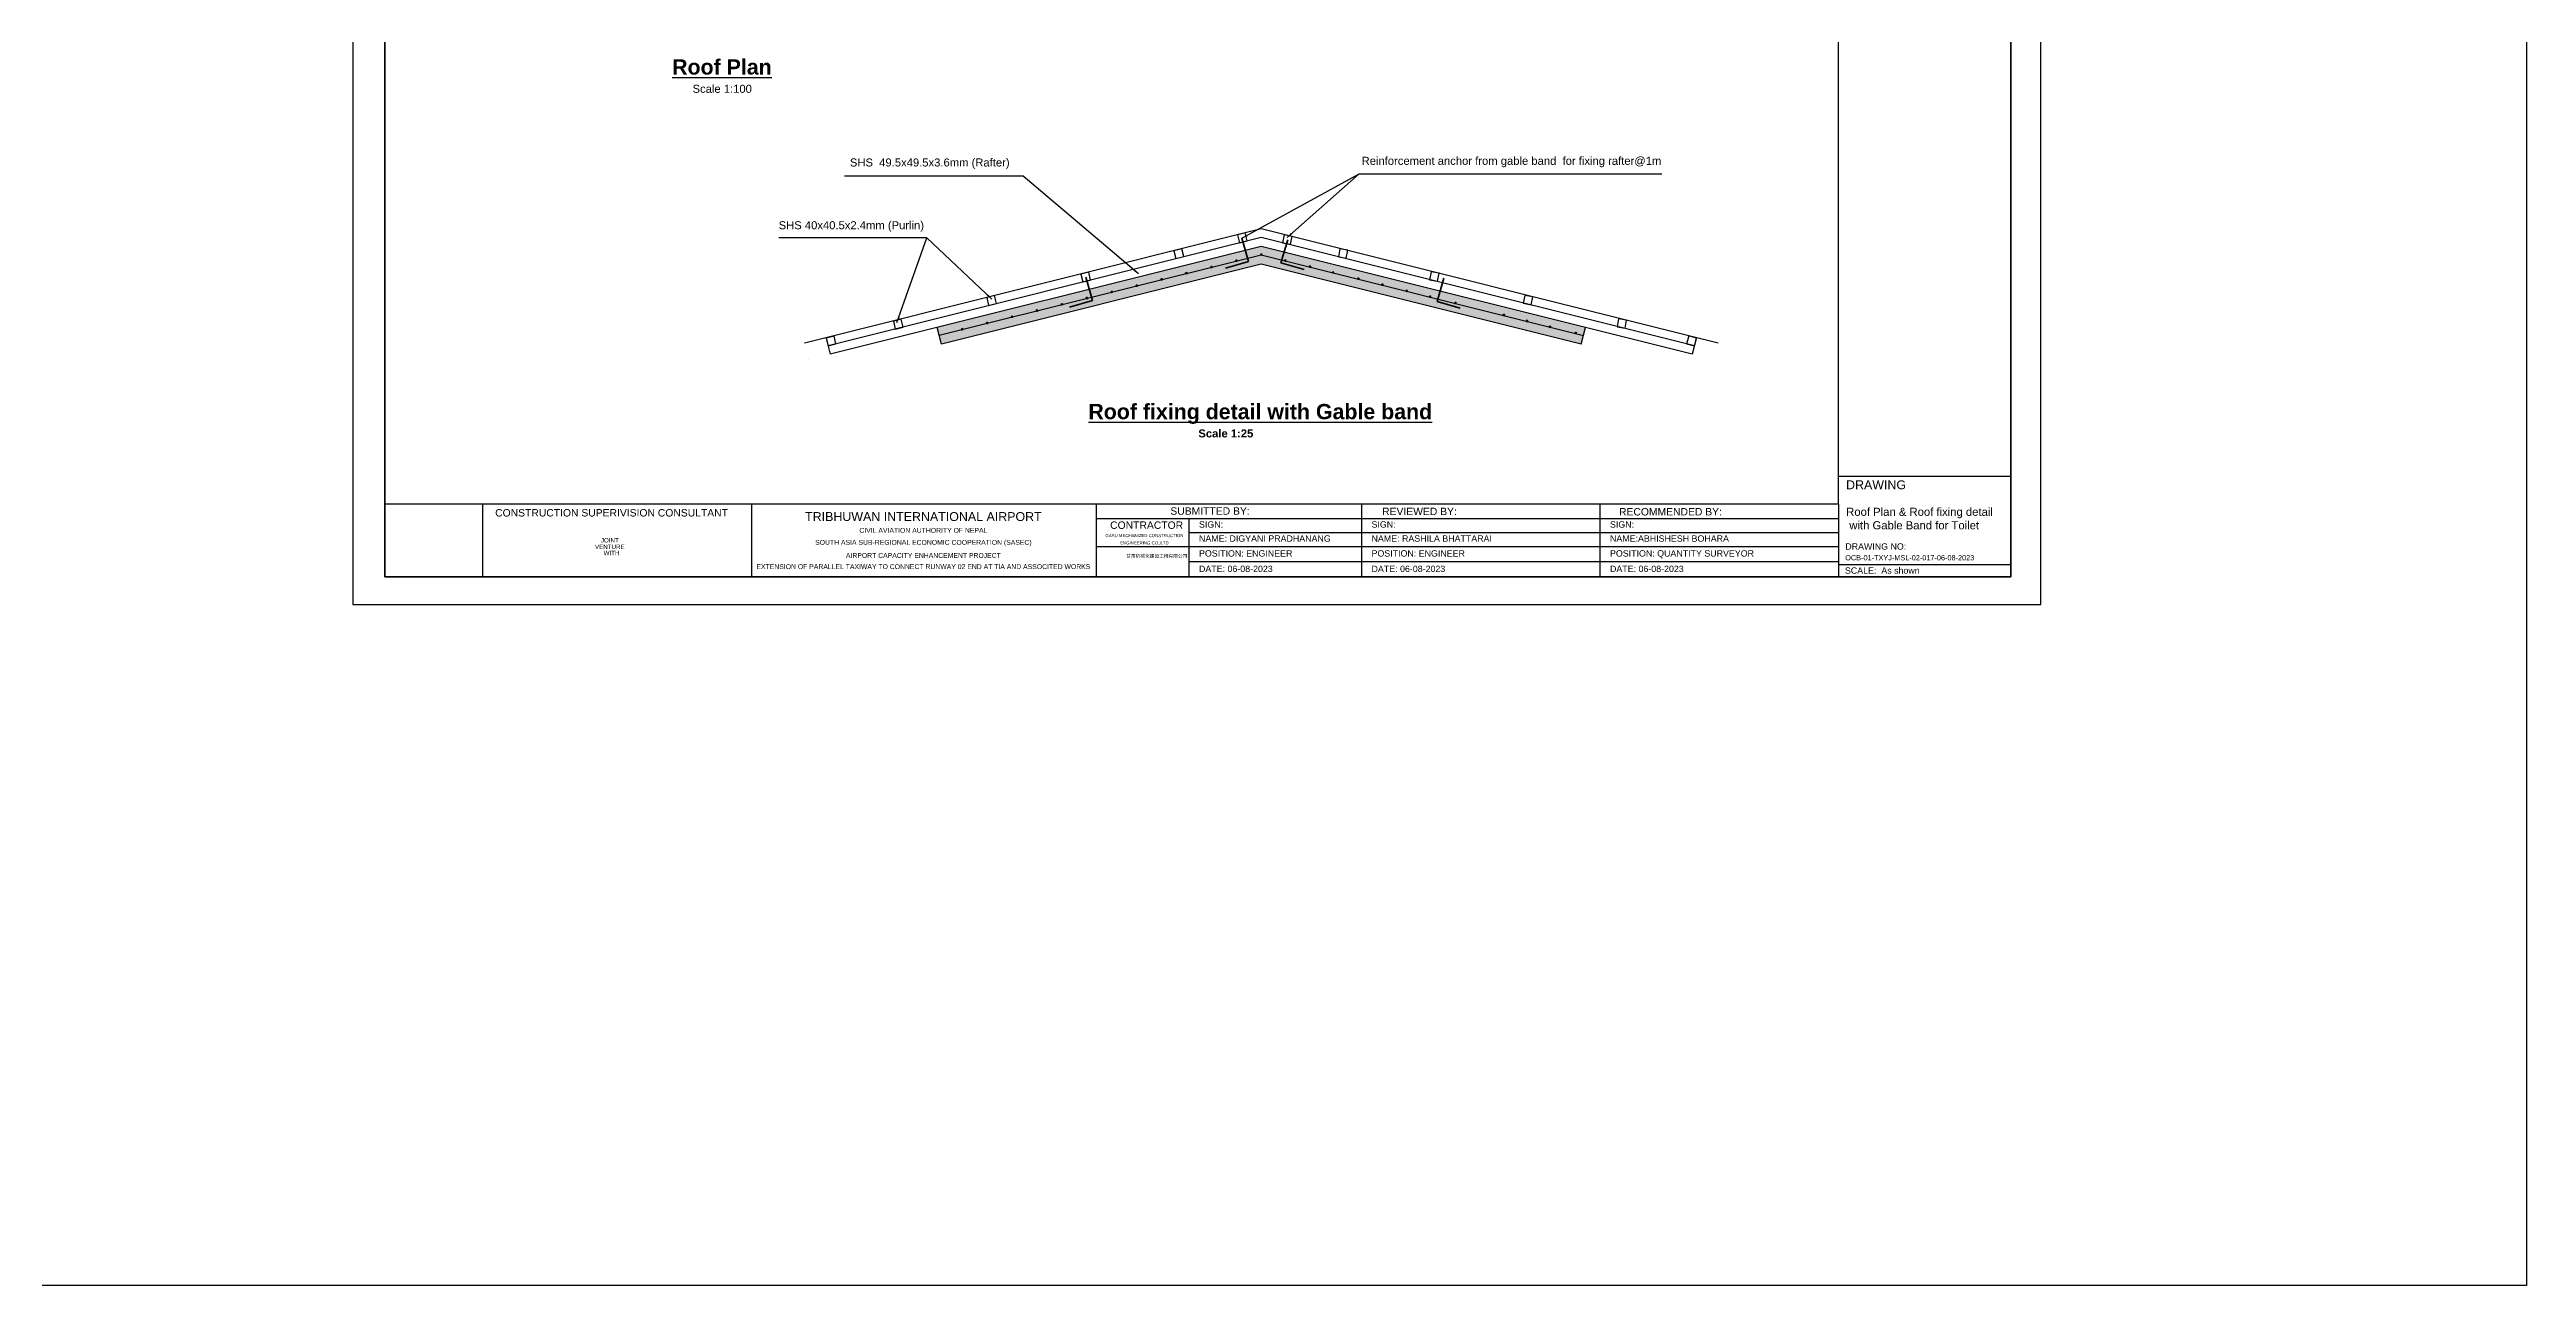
# Model space of a CAD drawing. Header units: metres. Extents: x 428 to 3974, y -4076 to 3914.
# Drawn here: x 1127.8 to 1189.5, y -410.5 to -379.7 of the extents above; entities that cross this region are included whole.
import ezdxf
from ezdxf.enums import TextEntityAlignment as Align

# ---------------------------------------------------------------- set-up
doc = ezdxf.new("R2010")
doc.units = ezdxf.units.M
doc.header["$MEASUREMENT"] = 0
doc.linetypes.add('CONTINOUS', pattern=[0])
for name, color, linetype in [('Dimension', 7, 'Continuous'), ('Frame', 7, 'Continuous'), ('Roof', 221, 'CONTINOUS'), ('trench', 7, 'Continuous'), ('wall', 150, 'Continuous')]:
    doc.layers.add(name, color=color, linetype=linetype)
doc.styles.add('ARIAL', font='arial.ttf')
doc.styles.add('labor camp', font='arial.ttf')
doc.dimstyles.new('Copy of 1@25', dxfattribs={"dimtxt": 1, "dimasz": 0.15, "dimexe": 0.01, "dimexo": 0.45, "dimgap": 0.09, "dimtad": 0, "dimtih": 1, "dimtoh": 1, "dimlfac": 0.04, "dimzin": 0, "dimdsep": 46, "dimtxsty": 'labor camp', "dimblk": 'OBLIQUE', "dimcen": 0.09, "dimadec": 0, "dimazin": 0, "dimtfac": 1, "dimtofl": 0, "dimtmove": 1, "dimatfit": 3, "dimfxl": 0.1, "dimfxlon": 1, "dimtolj": 1, "dimtzin": 0, "dimarcsym": 0})

# ---------------------------------------------------------------- blocks, each defined once
blk = doc.blocks.new('_Oblique')
at = {"color": 0, "linetype": 'ByBlock', "lineweight": -2}
blk.add_line((-0.5, -0.5), (0.5, 0.5), dxfattribs=at)

msp = doc.modelspace()

# ---------------------------------------------------------------- hatches: boundary and pattern name
at = {"layer": 'wall'}
h = msp.add_hatch(dxfattribs=at)
h.set_pattern_fill('AR-CONC', color=256, style=0)
h.set_pattern_definition([(50, (-3013.164, 1268.135), (7.172602, -0.627521), [0.75, -8.25]), (355, (-3013.164, 1268.135), (-1.387513, 7.521921), [0.6, -6.6]), (100.4514, (-3012.566, 1268.083), (5.785094, 6.894395), [0.637402, -7.011421]), (46.1842, (-3013.164, 1270.135), (10.67241, -1.65519), [1.125, -12.375]), (96.6356, (-3012.275, 1269.997), (9.346627, 9.741179), [0.956103, -10.51713]), (351.1842, (-3013.164, 1270.135), (9.34662, 9.741186), [0.9, -9.9]), (21, (-3012.164, 1269.635), (5.9690705, -4.026189), [0.75, -8.25]), (326, (-3012.164, 1269.635), (2.433153, 7.2515), [0.6, -6.6]), (71.4514, (-3011.6666, 1269.2995), (8.402226, 3.225305), [0.637402, -7.011421]), (37.5, (-3013.164, 1268.135), (0.1215986, 3.3289385), [0, -6.52, 0, -6.7, 0, -6.625]), (7.5, (-3013.164, 1268.135), (2.6306954, 3.944117), [0, -3.82, 0, -6.37, 0, -2.525]), (327.5, (-3015.394, 1268.135), (5.3382244, -0.2255487), [0, -2.5, 0, -7.8, 0, -10.35]), (317.5, (-3016.394, 1268.135), (5.8318617, 1.00105), [0, -3.25, 0, -5.18, 0, -7.35])])
h.paths.add_polyline_path([(1149.926, -386.621), (1149.977, -386.826), (1157.989, -384.824), (1166.004, -386.827), (1166.056, -386.622), (1157.989, -384.605)])
h.paths.add_polyline_path([(1149.977, -386.826), (1150.03, -387.038), (1157.989, -385.049), (1165.951, -387.039), (1166.004, -386.827), (1157.989, -384.824)])
h = msp.add_hatch(dxfattribs=at)
h.set_pattern_fill('AR-CONC', color=201, scale=0.04, style=0)
h.set_pattern_definition([(50, (-3013.16402, 1268.13505), (0.286904073, -0.025100854), [0.03, -0.33]), (355, (-3013.16402, 1268.13505), (-0.055500533, 0.300876853), [0.024, -0.264]), (100.4514, (-3013.1401, 1268.13296), (0.231403753, 0.275775817), [0.025496076, -0.280456845]), (46.1842, (-3013.164, 1268.21505), (0.42689642, -0.066207606), [0.045, -0.495]), (96.6356, (-3013.12844, 1268.20954), (0.373865082, 0.38964715), [0.038244115, -0.4206852]), (351.1842, (-3013.164, 1268.21505), (0.37386478, 0.38964744), [0.036, -0.396]), (21, (-3013.12402, 1268.19505), (0.238762821, -0.161047556), [0.03, -0.33]), (326, (-3013.12402, 1268.19505), (0.097326133, 0.290060018), [0.024, -0.264]), (71.4514, (-3013.10412, 1268.18163), (0.336089051, 0.129012199), [0.025496076, -0.280456845]), (37.5, (-3013.16402, 1268.13505), (0.0048639421, 0.1331575415), [0, -0.2608, 0, -0.268, 0, -0.265]), (7.5, (-3013.16402, 1268.13505), (0.105227815, 0.1577646848), [0, -0.1528, 0, -0.2548, 0, -0.101]), (327.5, (-3013.25322, 1268.13505), (0.2135289745, -0.0090219487), [0, -0.1, 0, -0.312, 0, -0.414]), (317.5, (-3013.29322, 1268.13505), (0.233274468, 0.040041993), [0, -0.13, 0, -0.2072, 0, -0.294])])
h.paths.add_polyline_path([(1157.989, -384.824), (1166.004, -386.827), (1166.056, -386.622), (1157.989, -384.605), (1149.926, -386.621), (1149.977, -386.826)])
h.paths.add_polyline_path([(1157.989, -385.049), (1165.951, -387.039), (1166.004, -386.827), (1157.989, -384.824), (1149.977, -386.826), (1150.03, -387.038)])

# ---------------------------------------------------------------- linework, layer by layer
for p, q in [((1172.351, -391.022), (1172.351, -364.528)), ((1164.589, -386.732), (1164.589, -386.732)), ((1153.884, -391.022), (1153.884, -392.828)), ((1153.884, -391.372), (1156.89, -391.372)), ((1156.19, -391.372), (1156.19, -392.828)), ((1156.89, -391.372), (1160.483, -391.372)), ((1160.483, -391.022), (1160.483, -392.828)), ((1160.483, -391.372), (1172.351, -391.372)), ((1160.483, -391.372), (1161.183, -391.372)), ((1161.183, -391.372), (1164.777, -391.372)), ((1166.417, -391.022), (1166.417, -392.828)), ((1166.417, -391.372), (1167.117, -391.372)), ((1168.317, -391.372), (1171.91, -391.372)), ((1172.351, -391.022), (1172.351, -392.828)), ((1156.19, -391.722), (1160.483, -391.722)), ((1160.483, -391.722), (1161.183, -391.722)), ((1161.183, -391.722), (1167.617, -391.722)), ((1167.617, -391.722), (1172.351, -391.722)), ((1153.894, -392.072), (1156.89, -392.072)), ((1156.19, -392.442), (1156.89, -392.442)), ((1156.89, -392.072), (1160.483, -392.072)), ((1156.89, -392.442), (1160.483, -392.442)), ((1160.483, -392.072), (1161.183, -392.072)), ((1160.483, -392.442), (1161.183, -392.442)), ((1161.183, -392.072), (1167.617, -392.072)), ((1161.183, -392.442), (1167.617, -392.442)), ((1167.617, -392.072), (1172.351, -392.072)), ((1167.617, -392.442), (1172.351, -392.442))]:
    msp.add_line(p, q)
at = {"layer": 'Defpoints', "color": 3}
msp.add_lwpolyline([(1177.383, -393.516), (1177.383, -363.816), (1135.383, -363.816), (1135.383, -393.516)], close=True, dxfattribs=at)
at = {"layer": 'Frame', "color": 6, "linetype": 'Continuous', "lineweight": 35}
for p, q in [((1136.183, -364.528), (1136.183, -392.828)), ((1176.644, -392.828), (1176.644, -364.528)), ((1136.183, -392.828), (1176.644, -392.828))]:
    msp.add_line(p, q, dxfattribs=at)
at = {"layer": 'Frame', "linetype": 'Continuous', "lineweight": 30}
for p, q in [((1176.644, -390.328), (1172.351, -390.328)), ((1172.351, -391.022), (1136.183, -391.022)), ((1138.615, -392.814), (1138.615, -391.022)), ((1145.315, -392.814), (1145.315, -391.022)), ((1176.644, -392.528), (1172.351, -392.528))]:
    msp.add_line(p, q, dxfattribs=at)
at = {"layer": 'Frame'}
for points in [[(1157.446, -384.513), (1157.64, -384.465), (1157.591, -384.271), (1157.397, -384.32)], [(1158.717, -384.553), (1158.754, -384.357), (1158.558, -384.319), (1158.52, -384.516)], [(1155.865, -384.909), (1156.059, -384.86), (1156.01, -384.666), (1155.816, -384.715)], [(1160.104, -384.9), (1160.141, -384.703), (1159.944, -384.666), (1159.907, -384.863)], [(1151.205, -386.072), (1151.399, -386.023), (1151.35, -385.829), (1151.156, -385.878)], [(1153.549, -385.491), (1153.743, -385.442), (1153.694, -385.248), (1153.501, -385.297)], [(1162.373, -385.471), (1162.411, -385.274), (1162.214, -385.237), (1162.177, -385.434)], [(1164.705, -386.058), (1164.742, -385.862), (1164.546, -385.825), (1164.508, -386.021)], [(1148.882, -386.661), (1149.076, -386.612), (1149.027, -386.418), (1148.833, -386.467)], [(1167.04, -386.64), (1167.077, -386.443), (1166.881, -386.406), (1166.843, -386.603)], [(1147.406, -387.032), (1147.357, -386.838), (1147.163, -386.887), (1147.212, -387.081)], [(1168.573, -387.027), (1168.765, -387.081), (1168.819, -386.888), (1168.626, -386.834)]]:
    msp.add_lwpolyline(points, close=True, dxfattribs=at)
at = {"layer": 'Roof'}
for p, q in [((1157.989, -384.386), (1147.212, -387.081)), ((1168.765, -387.081), (1157.989, -384.386)), ((1157.989, -384.605), (1147.264, -387.286)), ((1157.989, -384.824), (1149.977, -386.826)), ((1157.989, -385.049), (1150.03, -387.038)), ((1168.714, -387.286), (1157.989, -384.605)), ((1166.004, -386.827), (1157.989, -384.824)), ((1165.951, -387.039), (1157.989, -385.049)), ((1147.162, -386.886), (1147.264, -387.286)), ((1150.03, -387.038), (1149.926, -386.621)), ((1165.951, -387.039), (1166.056, -386.622)), ((1168.817, -386.875), (1168.714, -387.286)), ((1146.724, -387.421), (1146.724, -387.421))]:
    msp.add_line(p, q, dxfattribs=at)
at = {"layer": 'Roof', "color": 3, "linetype": 'ByBlock', "lineweight": 35}
for p, q in [((1157.505, -384.404), (1157.673, -384.98)), ((1158.646, -384.439), (1158.478, -385.015)), ((1153.621, -385.373), (1153.789, -385.949)), ((1162.533, -385.398), (1162.365, -385.975))]:
    msp.add_line(p, q, dxfattribs=at)
for points in [[(1157.097, -385.148), (1157.673, -384.98)], [(1159.054, -385.183), (1158.478, -385.015)], [(1153.213, -386.117), (1153.789, -385.949)], [(1162.941, -386.142), (1162.365, -385.975)]]:
    msp.add_lwpolyline(points, dxfattribs=at)
at = {"layer": 'Roof', "linetype": 'ByBlock', "lineweight": 50}
for centre in [(1156.749, -385.117), (1157.369, -384.962), (1157.989, -384.807), (1157.989, -384.807), (1159.203, -385.109), (1154.269, -385.737), (1154.889, -385.582), (1155.509, -385.427), (1156.129, -385.272), (1159.778, -385.254), (1160.405, -385.408), (1161.002, -385.56), (1161.606, -385.712), (1151.789, -386.357), (1151.79, -386.357), (1152.409, -386.202), (1153.029, -386.047), (1153.649, -385.892), (1162.191, -385.858), (1162.821, -386.015), (1164.026, -386.313), (1164.601, -386.46), (1150.55, -386.667), (1151.17, -386.512), (1165.173, -386.605), (1165.815, -386.762)]:
    msp.add_circle(centre, 0.016, dxfattribs=at)
at = {"layer": 'Roof', "lineweight": 50}
msp.add_circle((1158.59, -384.957), 0.016, dxfattribs=at)
at = {"layer": 'trench'}
msp.add_lwpolyline([(942.934, -347.896), (1189.471, -347.896), (1189.471, -410.459), (942.934, -410.459)], close=True, dxfattribs=at)
at = {"layer": 'wall'}
for p, q in [((1157.989, -384.168), (1146.621, -387.01)), ((1169.356, -387.01), (1157.989, -384.168))]:
    msp.add_line(p, q, dxfattribs=at)

# ---------------------------------------------------------------- texts
at = {"layer": 'Dimension', "attachment_point": 1, "style": 'labor camp'}
for s, insert, char_height, width in [('{\\fArial|b1|i0|c0|p34;\\H1.086x;     \\LRoof Plan\\l\\P\\L  \\H0.9211x;\\l       \\fArial|b0|i0|c0|p34;\\H0.5714x;Scale 1:100}', (1142.591, -379.95), 0.35, 4.21981), ('SHS  49.5x49.5x3.6mm (Rafter)', (1147.752, -382.417), 0.2, 4.22001), ('Reinforcement anchor from gable band  for fixing rafter@1m ', (1160.485, -382.376), 0.2, 7.46972), ('\\pt4;SHS 40x40.5x2.4mm (Purlin)', (1145.979, -383.979), 0.2, 3.78256), ('{\\fArial|b1|i0|c0|p34;\\H1.086x;\\LRoof fixing detail with Gable band\\P\\H0.9211x;\\l                   \\H0.5714x;  Scale 1:25}', (1153.686, -388.525), 0.35, 9.42856)]:
    msp.add_mtext(s, dxfattribs=dict(at, insert=insert, char_height=char_height, width=width))
at = {"layer": 'Frame', "color": 7, "linetype": 'Continuous', "style": 'ARIAL'}
for s, height, p in [(' DRAWING ', 0.2212, (1173.287, -390.537)), ('TRIBHUWAN INTERNATIONAL AIRPORT', 0.22115, (1149.581, -391.328)), ('  SUBMITTED BY:', 0.18429, (1156.642, -391.19)), ('JOINT ', 0.1103, (1141.8, -391.917)), ('SOUTH ASIA SUB-REGIONAL ECONOMIC COOPERATION (SASEC)', 0.12178, (1149.581, -391.985)), ('CIVIL AVIATION AUTHORITY OF NEPAL', 0.12178, (1149.581, -391.671)), ('VENTURE ', 0.1103, (1141.8, -392.081)), (' WITH', 0.1103, (1141.8, -392.234)), ('EXTENSION OF PARALLEL TAXIWAY TO CONNECT RUNWAY 02 END AT TIA AND ASSOCITED WORKS', 0.12178, (1149.581, -392.573)), ('AIRPORT CAPACITY ENHANCEMENT PROJECT', 0.12178, (1149.581, -392.295))]:
    msp.add_text(s, height=height, dxfattribs=at).set_placement(p, align=Align.MIDDLE)
for s, height, p in [('CONSTRUCTION SUPERIVISION CONSULTANT', 0.18429, (1138.925, -391.326)), ('        REVIEWED BY:', 0.18429, (1160.424, -391.292)), ('RECOMMENDED BY:', 0.18429, (1166.891, -391.3)), ('GASU MECHANIZED CONSTRUCTION ', 0.07691, (1154.111, -391.84)), ('CONTRACTOR', 0.1843, (1154.228, -391.633)), (' ENGINEERING CO.,LTD', 0.07691, (1154.447, -392.022)), ('SIGN:', 0.1576, (1156.439, -391.603)), ('NAME: DIGYANI PRADHANANG', 0.15757, (1156.439, -391.953)), ('SIGN:', 0.1576, (1160.732, -391.603)), ('NAME: RASHILA BHATTARAI', 0.15757, (1160.732, -391.953)), ('SIGN:', 0.1576, (1166.666, -391.603)), ('NAME:ABHISHESH BOHARA', 0.15757, (1166.666, -391.953)), ('DRAWING NO: ', 0.15757, (1172.521, -392.151)), ('甘肃机械化建设工程有限公司', 0.08377, (1154.625, -392.35)), ('POSITION: ENGINEER', 0.15757, (1156.439, -392.323)), ('DATE: 06-08-2023', 0.15757, (1156.439, -392.708)), ('POSITION: ENGINEER', 0.15757, (1160.732, -392.323)), ('DATE: 06-08-2023', 0.15757, (1160.732, -392.708)), ('POSITION: QUANTITY SURVEYOR', 0.15757, (1166.666, -392.323)), ('DATE: 06-08-2023', 0.15757, (1166.666, -392.708)), ('SCALE:  As shown', 0.15757, (1172.512, -392.75)), ('OCB-01-TXYJ-MSL-02-017-06-08-2023', 0.13, (1172.52, -392.417))]:
    msp.add_text(s, height=height, dxfattribs=at).set_placement(p)
at = {"layer": 'Frame', "color": 7, "insert": (1172.543, -391.109), "char_height": 0.2009, "width": 4.30274, "attachment_point": 1, "style": 'ARIAL'}
msp.add_mtext('\\pt28.13;Roof Plan & Roof fixing detail\\P with Gable Band for Toilet', dxfattribs=at)

# ---------------------------------------------------------------- leaders
at = {"layer": 'trench'}
for points in [[(1154.936, -385.29), (1152.064, -382.859), (1147.614, -382.859)], [(1157.505, -384.404), (1160.428, -382.799)], [(1158.631, -384.385), (1160.428, -382.799), (1167.957, -382.799)], [(1151.288, -385.922), (1149.67, -384.393), (1145.984, -384.393)], [(1148.921, -386.503), (1149.67, -384.393)]]:
    msp.add_leader(points, dimstyle='Copy of 1@25', override={"dimgap": 0.09, "dimtad": 0}, dxfattribs=at)

doc.saveas('drawing.dxf')
